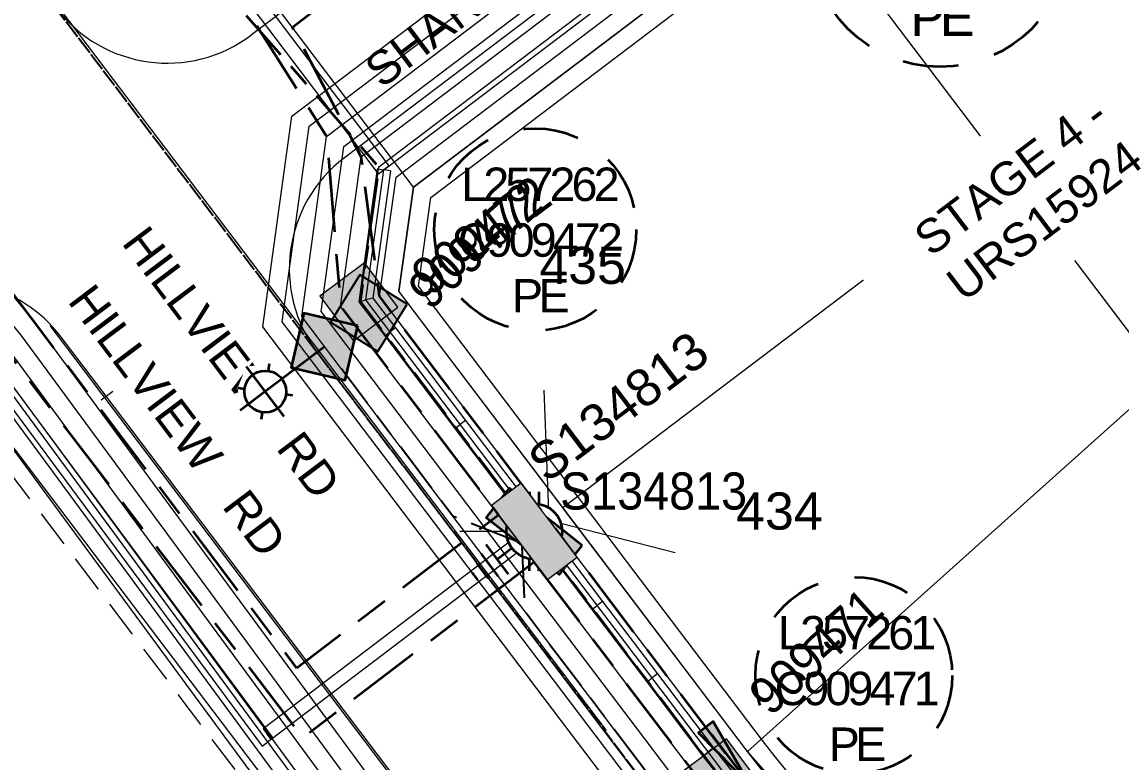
# Model space of a CAD drawing. Header units: metres. Extents: x 0 to 309348, y 0 to 6272736.
# Drawn here: x 308794 to 308853.1, y 6271849.9 to 6271889.8 of the extents above; entities that cross this region are included whole.
import ezdxf
from ezdxf import colors
from ezdxf.entities.mleader import LeaderData, LeaderLine
from ezdxf.enums import TextEntityAlignment as Align
from ezdxf.math import Vec2, Vec3

# ---------------------------------------------------------------- set-up
doc = ezdxf.new("R2010")
doc.units = ezdxf.units.M
for name, pattern in [('Cable Exist OH', [1, 1, 0]), ('Cable Exist UG', [8.2, 4, -1.2, 1.8, -1.2]), ('Dash', [5, 3, -2]), ('DASHEDX2', [38.1, 25.4, -12.7])]:
    doc.linetypes.add(name, pattern=pattern)
doc.layers.get('0').update_dxf_attribs({"color": 6})
for name, color, linetype, lineweight in [('_User Miscellaneous1', 30, 'Continuous', 13), ('_User_HV_Exist', 1, 'Continuous', 35), ('_User_LV_Exist', 5, 'Continuous', 35), ('Cadastre Developer_SP_NEW', 92, 'Continuous', 15), ('Cadastre Roads_SP_NEW', 214, 'Continuous', 15), ('Mains_LV_EXT', 163, 'Continuous', 25), ('Mains_SL_EXT', 131, 'Continuous', 25)]:
    doc.layers.add(name, color=color, linetype=linetype, lineweight=lineweight)
doc.layers.add('_User Miscellaneous10', color=252, linetype='Continuous', lineweight=13, plot=False, transparency=0.85)
doc.layers.add('_User Miscellaneous12', color=252, linetype='Continuous', lineweight=13, plot=False, transparency=0.85)
for name, color, linetype in [('Equip_SP_SL_EXT', 7, 'Continuous'), ('Notes', 7, 'Continuous'), ('Services_SP_NEW_R4', 2, 'Continuous'), ('SupportsUG_SP_LV_EXT', 7, 'Continuous')]:
    doc.layers.add(name, color=color, linetype=linetype)
doc.styles.add('ARIAL', font='arial.ttf', dxfattribs={"height": 2})
doc.styles.add('COLUMN_LABEL', font='arial.ttf', dxfattribs={"height": 2})
doc.styles.add('iecARIAL', font='arial.ttf', dxfattribs={"height": 2})
doc.styles.add('POLE_LABEL', font='arial.ttf', dxfattribs={"height": 2})
doc.styles.add('SL_LABEL', font='arial.ttf', dxfattribs={"height": 2})
doc.styles.get("Standard").update_dxf_attribs({"font": 'arial.ttf'})
doc.linetypes.add('IE Trench HV', pattern='A,5,-0.2,["/",Standard,S=2,R=0,X=0.5,Y=-1],-2', length=7.2)

# ---------------------------------------------------------------- blocks, each defined once
blk = doc.blocks.new('*U436')
for p, q in [((0, 0), (-1.196, -0.906)), ((-0.592, -1.703), (-1.8, -0.108)), ((-1.691, -1.908), (-2.295, -1.111)), ((-1.142, -1.805), (-2.047, -0.61)), ((-2.241, -2.01), (-2.542, -1.612))]:
    blk.add_line(p, q)
blk = doc.blocks.new('LV_OH_LINKS_OPEN_NEW')
for p, q in [((-0.25, 2.125), (-0.25, 1.375)), ((0.25, 2.125), (0.25, 1.375)), ((-0.25, -2.125), (-0.25, -1.375)), ((0.25, -2.125), (0.25, -1.375))]:
    blk.add_line(p, q)
blk.add_wipeout([(-1.5, 0), (-1.497, 0.089), (-1.486, 0.206), (-1.475, 0.275), (-1.459, 0.349), (-1.44, 0.421), (-1.416, 0.496), (-1.389, 0.567), (-1.351, 0.653), (-1.31, 0.731), (-1.259, 0.816), (-1.205, 0.893), (-1.145, 0.969), (-1.088, 1.033), (-1.025, 1.096), (-0.962, 1.151), (-0.895, 1.203), (-0.855, 1.232), (-0.795, 1.272), (-0.719, 1.317), (-0.631, 1.361), (-0.568, 1.388), (-0.461, 1.427), (-0.352, 1.458), (-0.25, 1.479), (-0.189, 1.488), (-0.11, 1.496), (-0.029, 1.5), (0.048, 1.499), (0.103, 1.496), (0.176, 1.49), (0.314, 1.467), (0.432, 1.436), (0.523, 1.406), (0.611, 1.37), (0.722, 1.315), (0.843, 1.241), (0.907, 1.195), (1.008, 1.111), (1.122, 0.995), (1.18, 0.926), (1.251, 0.827), (1.309, 0.732), (1.365, 0.623), (1.41, 0.513), (1.438, 0.428), (1.475, 0.275), (1.492, 0.159), (1.499, 0.051), (1.497, -0.101), (1.487, -0.197), (1.468, -0.309), (1.435, -0.438), (1.401, -0.536), (1.361, -0.63), (1.317, -0.719), (1.278, -0.786), (1.262, -0.811), (1.25, -0.829), (1.164, -0.946), (1.119, -0.999), (1.053, -1.068), (1.01, -1.109), (0.968, -1.146), (0.902, -1.198), (0.832, -1.248), (0.711, -1.321), (0.618, -1.367), (0.548, -1.396), (0.392, -1.448), (0.277, -1.474), (0.166, -1.491), (0.053, -1.499), (-0.051, -1.499), (-0.173, -1.49), (-0.334, -1.462), (-0.468, -1.425), (-0.604, -1.373), (-0.721, -1.315), (-0.828, -1.251), (-0.915, -1.189), (-1.001, -1.117), (-1.098, -1.022), (-1.15, -0.963), (-1.215, -0.879), (-1.297, -0.754), (-1.35, -0.653), (-1.396, -0.548), (-1.403, -0.53), (-1.428, -0.46), (-1.452, -0.375), (-1.474, -0.279), (-1.493, -0.149), (-1.498, -0.07)])
blk.add_circle((0, 0), 1.5)
at = {"layer": '_User Miscellaneous12'}
blk.add_line((-1.5, 0), (-4, 0), dxfattribs=at)
for tag, flags in [('ACTUAL_STATUS', 9), ('Z', 1), ('CONSTRUCTED_VOLTAGE', 9), ('NO_PHASES', 9), ('OPERATING_VOLTAGE', 9), ('ORIENTATION', 9), ('OWNED_BY', 9), ('OPERATED_BY', 9), ('MAINTAINED_BY', 9), ('STATE', 9), ('SWITCH_TYPE', 9), ('USAGE', 9), ('NOTES', 9)]:
    blk.add_attdef(tag, text='', height=0.01, dxfattribs=dict(flags=flags)).set_placement((0, 0), align=Align.MIDDLE_LEFT)
blk = doc.blocks.new('COLUMN_EXT')
blk.add_hatch(color=256).paths.add_polyline_path([(1.5, -1.5), (1.5, 1.5), (-1.5, 1.5), (-1.5, -1.5)])
blk.add_lwpolyline([(1.5, 1.5), (-1.5, 1.5), (-1.5, -1.5), (1.5, -1.5)], close=True)
at = {"flags": 9}
for tag, p in [('SUBURB', (-1.813, 1.8)), ('NOTES', (-1.813, 2)), ('STREETNAME', (-1.813, 1.6)), ('LOCATION', (-1.813, 1.4)), ('LEGEND', (-1.813, 1.2)), ('OWNED_BY', (-1.813, 0.6)), ('USAGE', (-1.813, 1)), ('STATE', (-1.813, 0.8)), ('COLUMN_TYPE', (-1.813, 0.4))]:
    blk.add_attdef(tag, text='', height=0.2, rotation=180, dxfattribs=at).set_placement(p, align=Align.MIDDLE_LEFT)
at = {"flags": 1}
blk.add_attdef('Z', (-1.813, 2.351), '', height=0.2, rotation=180, dxfattribs=at)
at = {"flags": 9}
for tag, style, p in [('STRUCTURE_PLANT_NUMBER', 'POLE_LABEL', (-1.813, -0.031)), ('STREET_CODE', 'COLUMN_LABEL', (-1.813, 0.2))]:
    blk.add_attdef(tag, text='', height=0.2, rotation=180, dxfattribs=dict(at, style=style)).set_placement(p, align=Align.MIDDLE_LEFT)
at = {"style": 'COLUMN_LABEL', "width": 0.9, "flags": 8}
blk.add_attdef('ASSET_NUM', text='', height=2, rotation=270, dxfattribs=at).set_placement((2, -4), align=Align.MIDDLE_LEFT)
blk = doc.blocks.new('*U391')
blk.add_hatch(color=256).paths.add_polyline_path([(1.901, -0.942), (0.942, 1.901), (-1.901, 0.942), (-0.942, -1.901)])
blk.add_lwpolyline([(0.942, 1.901), (-1.901, 0.942), (-0.942, -1.901), (1.901, -0.942)], close=True)
at = {"flags": 9}
for tag, p in [('SUBURB', (-1.813, 1.8)), ('NOTES', (-1.813, 2)), ('STREETNAME', (-1.813, 1.6)), ('LOCATION', (-1.813, 1.4)), ('LEGEND', (-1.813, 1.2)), ('OWNED_BY', (-1.813, 0.6)), ('USAGE', (-1.813, 1)), ('STATE', (-1.813, 0.8)), ('COLUMN_TYPE', (-1.813, 0.4))]:
    blk.add_attdef(tag, text='', height=0.2, rotation=180, dxfattribs=at).set_placement(p, align=Align.MIDDLE_LEFT)
at = {"flags": 1}
blk.add_attdef('Z', (-1.813, 2.351), '', height=0.2, rotation=180, dxfattribs=at)
at = {"flags": 9}
for tag, style, p in [('STRUCTURE_PLANT_NUMBER', 'POLE_LABEL', (-1.813, -0.031)), ('STREET_CODE', 'COLUMN_LABEL', (-1.813, 0.2))]:
    blk.add_attdef(tag, text='', height=0.2, rotation=180, dxfattribs=dict(at, style=style)).set_placement(p, align=Align.MIDDLE_LEFT)
at = {"style": 'COLUMN_LABEL', "width": 0.9, "flags": 8}
blk.add_attdef('ASSET_NUM', text='', height=2, rotation=270, dxfattribs=at).set_placement((2, -4), align=Align.MIDDLE_LEFT)
blk = doc.blocks.new('*U388')
blk.add_hatch(color=256).paths.add_polyline_path([(2.351, -1.313), (2.608, 0.671), (-2.351, 1.313), (-2.608, -0.671)])
for p, q in [((-0.128, -0.992), (0.128, 0.992)), ((2.479, -0.321), (-2.479, 0.321))]:
    blk.add_line(p, q)
at = {"ltscale": 10}
blk.add_line((-2.479, 0.321), (2.479, -0.321), dxfattribs=at)
blk.add_lwpolyline([(2.608, 0.671), (1.368, 0.831), (-1.111, 1.152), (-2.351, 1.313), (-2.608, -0.671), (2.351, -1.313)], close=True)
for tag, p, flags in [('STREETNAME', (0, 1.8), 9), ('SUBURB', (0, 2), 1), ('LOCATION', (0, 1.2), 9), ('PARENT', (0, 1.6), 9), ('NOTES', (0, 1.4), 9), ('SUPPORT_TYPE', (0, 0.6), 9), ('LEGEND', (0, 1), 9), ('USAGE', (0, 0.8), 9), ('OWNED_BY', (0, 0.2), 9), ('STATE', (0, 0.4), 9)]:
    blk.add_attdef(tag, p, '', height=0.2, rotation=180, dxfattribs=dict(flags=flags))
at = {"width": 0.9, "flags": 8}
blk.add_attdef('ASSET_NUM', text='', height=2, rotation=270, dxfattribs=at).set_placement((2, -4), align=Align.MIDDLE_LEFT)
blk = doc.blocks.new('*U429')
at = {"flags": 9}
for tag, p in [('LRATECODE', (-7.4, 0)), ('LOUTREACHVOCAB', (-7.2, 0)), ('LOUTREACH', (-7, 0)), ('LANTNUMBER', (-6.6, 0)), ('LNEW', (-6.4, 0)), ('LMASTVOCAB', (-6.2, 0)), ('LMAST', (-6, 0)), ('LLAMPVOCAB', (-5.8, 0)), ('LLAMP', (-5.6, 0)), ('LEXIST', (-5.4, 0)), ('LCHARGE3PERCENT', (-5.2, 0)), ('LCHARGE3', (-5, 0)), ('LCHARGE2PERCENT', (-4.8, 0)), ('LCHARGE2', (-4.6, 0)), ('LCHARGE1PERCENT', (-4.4, 0)), ('LCHARGE1', (-4.2, 0)), ('LCATEGORY', (-4, 0)), ('LBRACKETVOCAB', (-3.8, 0)), ('LBRACKET', (-3.6, 0)), ('LKINGHEIGHT', (-3.4, 0)), ('CREPLACE', (-3.2, 0)), ('CREMOVE', (-3, 0)), ('CNUMBER', (-2.8, 0)), ('CNEW', (-2.6, 0)), ('CEXIST', (-2.4, 0)), ('USAGE', (-2.2, 0)), ('STATE', (-2, 0)), ('OWNED_BY', (-1.8, 0)), ('ORIENTATION', (-1.6, 0)), ('OPERATING_VOLTAGE', (-1.4, 0)), ('NO_PHASES', (-1.2, 0)), ('LANTERN_TYPE', (-1, 0)), ('LANTERN_PURPOSE', (-0.8, 0)), ('CONTROL_TYPE', (-0.6, 0)), ('CONSTRUCTED_VOLTAGE', (-0.4, 0))]:
    blk.add_attdef(tag, text='', height=0.001, rotation=270, dxfattribs=at).set_placement(p, align=Align.MIDDLE_LEFT)
at = {"style": 'SL_LABEL', "flags": 9}
blk.add_attdef('STREET_CODE', text='', height=0.001, rotation=270, dxfattribs=at).set_placement((0.001, 0), align=Align.MIDDLE_LEFT)
at = {"flags": 1}
blk.add_attdef('Z', (0, 0), '', height=0.001, rotation=270, dxfattribs=at)
at = {"width": 0.9}
blk.add_attdef('LNUMBER', text='', height=1, rotation=338.9153, dxfattribs=at).set_placement((6.172, -3.451), align=Align.MIDDLE_LEFT)
at = {"flags": 9}
for tag, p in [('LREMOVE', (0, -7.6)), ('LREPLACE', (0, -7.8)), ('LTYPE', (0, -8)), ('LTYPEVOCAB', (0, -8.2)), ('LEGEND', (0, -8.4)), ('SUBURB', (0, -8.6)), ('STREETNAME', (0, -8.8)), ('LOCATION', (0, -9)), ('NOTES', (0, -9.2)), ('MAINTAINED_BY', (0, -9.863))]:
    blk.add_attdef(tag, text='', height=0.001, dxfattribs=at).set_placement(p, align=Align.MIDDLE_LEFT)
blk.add_attdef('OPERATED_BY', (0, -9.607), '', height=0.001, dxfattribs=at)
blk.add_wipeout([(5.307, -2.046), (4.34, -2.81), (3.125, -3.014), (2.361, -2.047), (2.158, -0.832), (3.124, -0.068), (4.339, 0.136), (5.103, -0.831)])
for p, q in [((0, 0), (3.732, -1.439)), ((4.339, 0.136), (3.732, -1.439)), ((3.124, -0.068), (3.276, -0.411)), ((5.103, -0.831), (4.761, -0.983)), ((3.732, -1.439), (3.125, -3.014)), ((3.732, -1.439), (5.307, -2.046)), ((2.361, -2.047), (2.704, -1.895)), ((4.34, -2.81), (4.188, -2.467))]:
    blk.add_line(p, q)
blk.add_circle((3.732, -1.439), 1.125)
blk = doc.blocks.new('*U413')
at = {"width": 0.9}
blk.add_attdef('ASSET_NUM', text='', height=2, dxfattribs=at).set_placement((4, 2), align=Align.MIDDLE_LEFT)
for tag, p, flags in [('SUBURB', (-2, 0), 1), ('STREETNAME', (-1.8, 0), 9), ('PARENT', (-1.6, 0), 9), ('NOTES', (-1.4, 0), 9), ('LOCATION', (-1.2, 0), 9), ('LEGEND', (-1, 0), 9), ('USAGE', (-0.8, 0), 9), ('SUPPORT_TYPE', (-0.6, 0), 9), ('STATE', (-0.4, 0), 9), ('OWNED_BY', (-0.2, 0), 9)]:
    blk.add_attdef(tag, p, '', height=0.2, rotation=270, dxfattribs=dict(flags=flags))
blk.add_wipeout([(-1.835, 1.97), (2.688, -0.161), (1.835, -1.97), (-2.688, 0.161)])
at = {"layer": 'SupportsUG_SP_LV_EXT'}
h = blk.add_hatch(color=256, dxfattribs=at)
h.dxf.hatch_style = 1
h.paths.add_polyline_path([(-2.688, 0.161), (0.705, -1.437), (-1.557, -0.372), (1.835, -1.97), (2.688, -0.161), (-1.835, 1.97)])
blk.add_lwpolyline([(-2.688, 0.161), (0.705, -1.437), (-1.557, -0.372), (1.835, -1.97), (2.688, -0.161), (-1.835, 1.97)], close=True)
blk = doc.blocks.new('_DotBlank')
at = {"color": 0, "linetype": 'ByBlock', "lineweight": -2}
blk.add_line((-0.5, 0), (-1, 0), dxfattribs=at)
blk.add_circle((0, 0), 0.5, dxfattribs=at)
blk = doc.blocks.new('*U357')
h = blk.add_hatch(color=256)
h.dxf.hatch_style = 1
h.paths.add_polyline_path([(2.431, -3.177), (0.397, 0.304), (-0.397, -0.304)])
blk.add_line((0.304, -0.397), (2.431, -3.177))
at = {"flags": 128}
blk.add_lwpolyline([(2.431, -3.177), (0.397, 0.304), (-0.397, -0.304)], close=True, dxfattribs=at)
blk.add_circle((0, 0), 0.0001)

msp = doc.modelspace()

# ---------------------------------------------------------------- linework, layer by layer
at = {"layer": '_User Miscellaneous1', "ltscale": 0.7}
for p, q in [((308813.1504, 6271881.57943), (308804.45669, 6271893.05895)), ((308813.72438, 6271882.01411), (308805.03067, 6271893.49363)), ((308813.1504, 6271881.57943), (308813.43739, 6271881.79677)), ((308813.72438, 6271882.01411), (308813.43739, 6271881.79677)), ((308821.31837, 6271862.6181), (308806.93089, 6271851.70563)), ((308821.31837, 6271862.6181), (308821.53592, 6271862.33127)), ((308821.75347, 6271862.04444), (308821.53592, 6271862.33127)), ((308821.75347, 6271862.04444), (308807.366, 6271851.13198)), ((308806.93089, 6271851.70563), (308807.14844, 6271851.41881)), ((308807.366, 6271851.13198), (308807.14844, 6271851.41881))]:
    msp.add_line(p, q, dxfattribs=at)
at = {"layer": '_User Miscellaneous1', "ltscale": 0.75}
for p, q in [((308813.08077, 6271881.84602), (308812.09388, 6271874.69954)), ((308813.794, 6271881.74752), (308812.84791, 6271874.89648)), ((308813.08077, 6271881.84602), (308813.43739, 6271881.79677)), ((308813.794, 6271881.74752), (308813.43739, 6271881.79677)), ((308812.09388, 6271874.69954), (308812.4709, 6271874.79801)), ((308812.09388, 6271874.69954), (308813.49095, 6271872.8548)), ((308812.84791, 6271874.89648), (308812.4709, 6271874.79801)), ((308812.84791, 6271874.89648), (308814.06492, 6271873.28948)), ((308813.49095, 6271872.8548), (308813.77794, 6271873.07214)), ((308813.49095, 6271872.8548), (308817.26228, 6271867.87497)), ((308814.06492, 6271873.28948), (308813.77794, 6271873.07214)), ((308814.06492, 6271873.28948), (308817.83626, 6271868.30966)), ((308817.83626, 6271868.30966), (308817.54927, 6271868.09231)), ((308817.83626, 6271868.30966), (308820.55274, 6271864.72271)), ((308817.26228, 6271867.87497), (308817.54927, 6271868.09231)), ((308817.26228, 6271867.87497), (308819.97877, 6271864.28802)), ((308820.55274, 6271864.72271), (308820.26575, 6271864.50536)), ((308820.55274, 6271864.72271), (308825.21537, 6271858.56599)), ((308819.97877, 6271864.28802), (308820.26575, 6271864.50536)), ((308819.97877, 6271864.28802), (308824.64139, 6271858.1313)), ((308824.64139, 6271858.1313), (308824.92838, 6271858.34864)), ((308824.64139, 6271858.1313), (308827.59704, 6271854.22855)), ((308825.21537, 6271858.56599), (308824.92838, 6271858.34864)), ((308825.21537, 6271858.56599), (308828.17101, 6271854.66323)), ((308828.17101, 6271854.66323), (308827.88403, 6271854.44589)), ((308828.17101, 6271854.66323), (308831.18836, 6271850.67901)), ((308827.59704, 6271854.22855), (308827.88403, 6271854.44589)), ((308827.59704, 6271854.22855), (308830.61824, 6271850.23923)), ((308830.61824, 6271850.23923), (308830.9033, 6271850.45912)), ((308831.18836, 6271850.67901), (308830.9033, 6271850.45912)), ((308831.18836, 6271850.67901), (308833.41574, 6271847.84378)), ((308830.61824, 6271850.23923), (308832.86492, 6271847.37944))]:
    msp.add_line(p, q, dxfattribs=at)
at = {"layer": '_User Miscellaneous1', "ltscale": 0.5}
for p, q in [((308791.21335, 6271873.1466), (308807.45897, 6271851.20101)), ((308791.02091, 6271872.19643), (308806.88028, 6271850.77263)), ((308806.88028, 6271850.77263), (308807.16963, 6271850.98682)), ((308807.45897, 6271851.20101), (308807.16963, 6271850.98682))]:
    msp.add_line(p, q, dxfattribs=at)
at = {"layer": '_User Miscellaneous10', "flags": 128}
for points in [[(308895.88063, 6271960.99956), (308825.77119, 6272004.43167), (308808.87835, 6271991.60515), (308864.301, 6271957.27136), (308865.4054, 6271952.57093), (308857.59605, 6271939.96486, -0.0922598), (308847.98774, 6271929.41292), (308834.31971, 6271919.0618), (308814.45108, 6271904.01483), (308804.00517, 6271896.1039), (308799.22213, 6271896.76441), (308757.14513, 6271952.32458), (308738.42289, 6271938.14581), (308776.74683, 6271887.54133), (308790.73664, 6271870.4526), (308831.21534, 6271815.43744), (308888.93266, 6271807.59402)], [(308895.354, 6271960.14946), (308825.82868, 6272003.21972), (308810.64218, 6271991.68881), (308865.17975, 6271957.90332), (308866.47363, 6271952.39643), (308858.44615, 6271939.43823, -0.0922598), (308848.59147, 6271928.61573), (308834.92344, 6271918.26462), (308815.05481, 6271903.21764), (308804.27869, 6271895.05664), (308798.67502, 6271895.83047), (308756.95167, 6271950.92366), (308739.82381, 6271937.95235), (308777.5326, 6271888.16015), (308791.52679, 6271871.06606), (308831.76976, 6271816.37129), (308889.06731, 6271808.58491)], [(308894.82738, 6271959.29936), (308825.88616, 6272002.00777), (308812.40602, 6271991.77247), (308866.0585, 6271958.53528), (308867.54186, 6271952.22192), (308859.29625, 6271938.9116, -0.0922598), (308849.1952, 6271927.81854), (308835.52717, 6271917.46743), (308815.65854, 6271902.42045), (308804.55221, 6271894.00937), (308798.1279, 6271894.89654), (308756.75821, 6271949.52275), (308741.22473, 6271937.75889), (308778.31836, 6271888.77896), (308792.31694, 6271871.67952), (308832.32417, 6271817.30514), (308889.20197, 6271809.5758)], [(308894.30075, 6271958.44927), (308825.94364, 6272000.79583), (308814.16985, 6271991.85613), (308866.93724, 6271959.16724), (308868.61009, 6271952.04742), (308860.14634, 6271938.38498, -0.0922598), (308849.79893, 6271927.02135), (308836.1309, 6271916.67024), (308816.26227, 6271901.62326), (308804.82574, 6271892.96211), (308797.58078, 6271893.9626), (308756.56475, 6271948.12183), (308742.62565, 6271937.56543), (308779.10412, 6271889.39778), (308793.10709, 6271872.29297), (308832.87858, 6271818.23899), (308889.33663, 6271810.5667)], [(308893.77412, 6271957.59917), (308826.00113, 6271999.58388), (308815.93368, 6271991.93979), (308867.81599, 6271959.7992), (308869.67833, 6271951.87291), (308860.99644, 6271937.85835, -0.0922598), (308850.40266, 6271926.22416), (308836.73463, 6271915.87305), (308816.866, 6271900.82607), (308805.09926, 6271891.91485), (308797.03367, 6271893.02867), (308756.37129, 6271946.72091), (308744.02656, 6271937.37197), (308779.88989, 6271890.0166), (308793.89724, 6271872.90643), (308833.433, 6271819.17284), (308889.47128, 6271811.55759)], [(308893.2475, 6271956.74907), (308826.05861, 6271998.37193), (308817.69751, 6271992.02345), (308868.69474, 6271960.43117), (308870.74656, 6271951.69841), (308861.84654, 6271937.33172, -0.0922598), (308851.00639, 6271925.42697), (308837.33836, 6271915.07586), (308817.46973, 6271900.02888), (308805.37278, 6271890.86759), (308796.48655, 6271892.09473), (308756.17783, 6271945.31999), (308745.42748, 6271937.17851), (308780.67565, 6271890.63541), (308794.68739, 6271873.51989), (308833.98741, 6271820.10669), (308889.60594, 6271812.54848)], [(309003.82238, 6271880.77392), (309007.46391, 6271876.22443), (309001.98989, 6271818.92964), (308997.64696, 6271815.49429), (308926.74785, 6271825.27284), (308911.09602, 6271827.43157), (308878.40548, 6271831.94032), (308860.82043, 6271834.36569, -0.20132308), (308833.0241, 6271850.47456), (308814.25124, 6271875.263), (308815.02508, 6271880.86667), (308857.94819, 6271913.37334, 0.09871689), (308873.5778, 6271930.06416), (308881.60535, 6271943.02247), (308887.11224, 6271944.31635), (308912.10249, 6271928.83514), (308938.32141, 6271912.59278), (308968.92489, 6271893.63422), (308973.6301, 6271890.71938, 0.11865842), (309003.82238, 6271880.77392)]]:
    msp.add_lwpolyline(points, format="xyb", dxfattribs=at)
at = {"layer": '_User Miscellaneous10', "color": 4, "flags": 128}
msp.add_lwpolyline([(308894.98536, 6271959.55439), (308825.86892, 6272002.37136), (308811.87687, 6271991.74737), (308865.79487, 6271958.34569), (308867.22139, 6271952.27427), (308859.04122, 6271939.06959, -0.0922598), (308849.01408, 6271928.0577), (308835.34605, 6271917.70658), (308815.47742, 6271902.65961), (308804.47016, 6271894.32355), (308798.29203, 6271895.17672), (308756.81625, 6271949.94302), (308740.80445, 6271937.81693), (308778.08263, 6271888.59332), (308792.0799, 6271871.49548), (308832.15785, 6271817.02498), (308889.16157, 6271809.27854)], format="xyb", dxfattribs=at)
at = {"layer": '_User Miscellaneous10', "flags": 128}
for points in [[(309007.34081, 6271887.58005), (309014.70206, 6271878.3834), (309008.6742, 6271815.29183), (308999.64815, 6271808.15201), (308925.79145, 6271818.33848), (308910.13962, 6271820.49722), (308877.44908, 6271825.00597), (308859.89455, 6271827.42712, -0.2011445), (308827.44401, 6271846.24814), (308806.92041, 6271873.34833), (308808.48753, 6271884.69648), (308853.7991, 6271919.01199, 0.09914227), (308867.62932, 6271933.75409), (308877.18162, 6271949.17371), (308888.33378, 6271951.79398), (308915.78888, 6271934.78582), (308942.0078, 6271918.54345), (308972.61128, 6271899.58489), (308977.31649, 6271896.67006, 0.1309554)], [(309006.84612, 6271886.59782), (309013.66803, 6271878.07498), (309007.7193, 6271815.81152), (308999.36226, 6271809.20091), (308925.92808, 6271819.32911), (308910.27624, 6271821.48784), (308877.58571, 6271825.99659), (308860.02696, 6271828.41833, -0.20116757), (308828.24117, 6271846.85191), (308807.96767, 6271873.62186), (308809.42146, 6271884.14937), (308854.39152, 6271918.20623, 0.09907633), (308868.47909, 6271933.22694), (308877.81358, 6271948.29496), (308888.15927, 6271950.72575), (308915.26225, 6271933.93572), (308941.48117, 6271917.69336), (308972.08465, 6271898.7348), (308976.78986, 6271895.81997, 0.12906065)], [(309005.84851, 6271884.64365), (309011.59999, 6271877.45813), (309005.80949, 6271816.85089), (308998.7905, 6271811.2987), (308926.20133, 6271821.31035), (308910.5495, 6271823.46908), (308877.85896, 6271827.97783), (308860.29164, 6271830.40075, -0.20121598), (308829.83548, 6271848.05946), (308810.06219, 6271874.1689), (308811.28933, 6271883.05514), (308855.57668, 6271916.59497, 0.09894993), (308870.17865, 6271932.17266), (308879.07751, 6271946.53747), (308887.81026, 6271948.58929), (308914.209, 6271932.23553), (308940.42792, 6271915.99316), (308971.0314, 6271897.0346), (308975.73661, 6271894.11977, 0.12541703)], [(309005.34573, 6271883.67152), (309010.56597, 6271877.14971), (309004.85459, 6271817.37058), (308998.50461, 6271812.3476), (308926.33796, 6271822.30097), (308910.68613, 6271824.45971), (308877.99559, 6271828.96845), (308860.42391, 6271831.39198, -0.20124139), (308830.63263, 6271848.66324), (308811.10946, 6271874.44243), (308812.22327, 6271882.50802), (308856.16941, 6271915.78945, 0.09888932), (308871.02843, 6271931.64553), (308879.70947, 6271945.65872), (308887.63576, 6271947.52105), (308913.68237, 6271931.38543), (308939.90129, 6271915.14307), (308970.50477, 6271896.18451), (308975.20998, 6271893.26968, 0.12366407)], [(309004.8404, 6271882.70259), (309009.53195, 6271876.84128), (309003.89969, 6271817.89027), (308998.21873, 6271813.39649), (308926.47459, 6271823.2916), (308910.82276, 6271825.45033), (308878.13222, 6271829.95908), (308860.55614, 6271832.38321, -0.20126768), (308831.42979, 6271849.26701), (308812.15672, 6271874.71595), (308813.15721, 6271881.9609), (308856.76224, 6271914.98401, 0.09883032), (308871.87822, 6271931.11841), (308880.34143, 6271944.77997), (308887.46125, 6271946.45282), (308913.15574, 6271930.53533), (308939.37466, 6271914.29297), (308969.97814, 6271895.33441), (308974.68336, 6271892.41958, 0.12195448)], [(309004.3326, 6271881.73674), (309008.49793, 6271876.53286), (309002.94479, 6271818.40995), (308997.93285, 6271814.44539), (308926.61122, 6271824.28222), (308910.95939, 6271826.44095), (308878.26885, 6271830.9497), (308860.68831, 6271833.37444, -0.20129489), (308832.22694, 6271849.87079), (308813.20398, 6271874.98947), (308814.09114, 6271881.41379), (308857.35517, 6271914.17864, 0.09877287), (308872.72801, 6271930.59128), (308880.97339, 6271943.90122), (308887.28675, 6271945.38459), (308912.62912, 6271929.68524), (308938.84804, 6271913.44287), (308969.45152, 6271894.48431), (308974.15673, 6271891.56948, 0.12028649)], [(309003.30947, 6271879.81445), (309006.42989, 6271875.91601), (309001.03498, 6271819.44932), (308997.36108, 6271816.54318), (308941.74381, 6271824.21403), (308895.38269, 6271830.60826), (308860.95249, 6271835.35694, -0.20135235), (308833.82125, 6271851.07834), (308826.50591, 6271860.73781), (308823.86289, 6271864.22777), (308815.2985, 6271875.53652), (308815.95902, 6271880.31956), (308847.43665, 6271904.1583), (308858.54249, 6271912.56901, 0.0511265), (308867.87381, 6271920.86565, 0.04631527), (308874.4279, 6271929.53754), (308882.23731, 6271942.14373), (308886.93774, 6271943.24812), (308925.83274, 6271919.15305), (308955.64681, 6271900.68352), (308968.38663, 6271892.79133, 0.02803875), (308979.29063, 6271886.46287, 0.04622277), (308991.17237, 6271881.99673, 0.04440366)]]:
    msp.add_lwpolyline(points, format="xyb", close=True, dxfattribs=at)
at = {"layer": '_User Miscellaneous10', "color": 3, "flags": 128}
msp.add_lwpolyline([(309006.34866, 6271885.61905), (309012.63401, 6271877.76655), (309006.7644, 6271816.33121), (308999.07638, 6271810.2498), (308926.06471, 6271820.31973), (308910.41287, 6271822.47846), (308877.72234, 6271826.98721), (308860.15932, 6271829.40954, -0.20119139), (308829.03832, 6271847.45569), (308809.01493, 6271873.89538), (308810.3554, 6271883.60225), (308854.98405, 6271917.40056, 0.09901225), (308869.32887, 6271932.6998), (308878.44555, 6271947.41622), (308887.98477, 6271949.65752), (308914.73562, 6271933.08562), (308940.95454, 6271916.84326), (308971.55802, 6271897.8847), (308976.26324, 6271894.96987, 0.12721522)], format="xyb", close=True, dxfattribs=at)
at = {"layer": '_User Miscellaneous10', "color": 4, "flags": 128}
msp.add_lwpolyline([(309004.68832, 6271882.41251), (309009.22174, 6271876.74875), (309003.61322, 6271818.04617), (308998.13296, 6271813.71116), (308926.51558, 6271823.58878), (308910.86375, 6271825.74752), (308878.17321, 6271830.25626), (308860.59579, 6271832.68058, -0.20127574), (308831.66893, 6271849.44815), (308812.4709, 6271874.79801), (308813.43739, 6271881.79677), (308856.94011, 6271914.74239, 0.09881292), (308872.13316, 6271930.96027), (308880.53102, 6271944.51635), (308887.4089, 6271946.13235), (308912.99776, 6271930.2803), (308939.21668, 6271914.03794), (308969.82016, 6271895.07938), (308974.52537, 6271892.16455, 0.12144979)], format="xyb", close=True, dxfattribs=at)
at = {"layer": '_User Miscellaneous10', "linetype": 'IE Trench HV', "ltscale": 0.7, "flags": 128}
for points in [[(308823.0657, 6271863.62404), (308814.25124, 6271875.263), (308815.02508, 6271880.86667), (308804.27869, 6271895.05664), (308798.67502, 6271895.83047), (308781.9972, 6271917.85588)], [(308860.82939, 6271834.36445), (308853.61586, 6271835.95397), (308846.3925, 6271839.01125), (308841.22142, 6271842.31887), (308837.20766, 6271845.74592), (308833.02409, 6271850.47457), (308823.1303, 6271863.53873)]]:
    msp.add_lwpolyline(points, dxfattribs=at)
at = {"layer": '_User Miscellaneous10', "flags": 128}
for points in [[(308822.33311, 6271862.935), (308822.07485, 6271869.93024)], [(308822.33311, 6271862.935), (308829.11461, 6271861.19972)]]:
    msp.add_lwpolyline(points, dxfattribs=at)
at = {"layer": '_User_LV_Exist', "linetype": 'Cable Exist UG', "ltscale": 0.7, "flags": 128}
msp.add_lwpolyline([(308779.64816, 6271915.98732), (308778.84995, 6271915.38282), (308796.48655, 6271892.09473), (308805.37278, 6271890.86759), (308813.15721, 6271881.9609), (308812.15672, 6271874.71595), (308820.0266, 6271864.32424)], dxfattribs=at)
msp.add_lwpolyline([(308858.07958, 6271832.72478, -0.18479683), (308831.42979, 6271849.26701), (308823.04525, 6271860.3383)], format="xyb", dxfattribs=at)
at = {"layer": '_User_LV_Exist', "linetype": 'Dash'}
msp.add_circle((308843.37222, 6271894.34868), 7, dxfattribs=at)
at = {"layer": 'Cadastre Developer_SP_NEW', "ltscale": 15, "transparency": 33554687}
for q in [(308815.02508, 6271880.86667), (308846.98137, 6271881.73593)]:
    msp.add_line((308835.752, 6271896.56364), q, dxfattribs=at)
at = {"layer": 'Cadastre Developer_SP_NEW', "transparency": 33554687}
for p, q in [((308823.0657, 6271863.62404), (308846.98137, 6271881.73593)), ((308846.98137, 6271881.73593), (308855.43358, 6271870.57528)), ((308815.02508, 6271880.86667), (308814.25124, 6271875.263)), ((308823.0657, 6271863.62404), (308814.25124, 6271875.263)), ((308833.02409, 6271850.47457), (308855.43358, 6271870.57528)), ((308833.02409, 6271850.47457), (308823.0657, 6271863.62404))]:
    msp.add_line(p, q, dxfattribs=at)
msp.add_arc((308866.10744, 6271875.52935), 41.5, 217.1374889, 262.1471889, dxfattribs=at)
at = {"layer": 'Cadastre Roads_SP_NEW', "color": 4, "linetype": 'Continuous', "ltscale": 2, "transparency": 33554495}
for p, q in [((308852.21385, 6271923.8326), (308806.30669, 6271889.06604)), ((308857.22481, 6271917.21593), (308811.31765, 6271882.44937)), ((308795.45245, 6271873.41812), (308820.19148, 6271840.7517)), ((308809.8667, 6271871.94248), (308828.63955, 6271847.15405))]:
    msp.add_line(p, q, dxfattribs=at)
at = {"layer": 'Cadastre Roads_SP_NEW'}
msp.add_line((308798.21836, 6271869.40927), (308798.84017, 6271869.88018), dxfattribs=at)
msp.add_lwpolyline([(308798.48108, 6271869.60919), (308796.06616, 6271872.79795, 0.36440786), (308786.65598, 6271874.93904), (308783.09914, 6271873.10903)], format="xyb", dxfattribs=at)
at = {"layer": 'Cadastre Roads_SP_NEW', "color": 4, "linetype": 'Continuous', "ltscale": 2, "transparency": 33554495}
for centre, start, end in [((308801.77836, 6271895.04565), 217.1374889, 307.1374889), ((308815.84527, 6271876.47115), 127.1374889, 217.1374889)]:
    msp.add_arc(centre, 7.5, start, end, dxfattribs=at)
at = {"layer": 'Mains_LV_EXT', "linetype": 'Cable Exist OH'}
for points in [[(308759.08198, 6271938.847), (308805.191, 6271878.108)], [(308805.191, 6271878.108), (308840.57701, 6271831.51299)]]:
    msp.add_lwpolyline(points, dxfattribs=at)
at = {"layer": 'Mains_SL_EXT', "linetype": 'Cable Exist OH'}
msp.add_lwpolyline([(308759.08198, 6271938.847), (308805.191, 6271878.108), (308840.57701, 6271831.51299)], dxfattribs=at)

# ---------------------------------------------------------------- block references
at = {"layer": '_User Miscellaneous1'}
ref = msp.add_blockref('COLUMN_EXT', (308831.57858, 6271849.07171), dxfattribs=dict(at, rotation=306.8714150661399))
ref.add_attrib('ASSET_NUM', '909471', dxfattribs={"layer": '0', "height": 2, "rotation": 41.8912541, "style": 'COLUMN_LABEL', "width": 0.9}).set_placement((308833.57848, 6271853.07176), align=Align.MIDDLE_LEFT)
at = {"layer": '_User_LV_Exist', "ltscale": 0.75, "rotation": 328.2221889049868}
msp.add_blockref('*U391', (308810.24162, 6271872.27561), dxfattribs=at)
at = {"layer": '_User_LV_Exist', "ltscale": 0.7}
msp.add_blockref('*U436', (308820.73873, 6271861.72754), dxfattribs=at)
at = {"layer": 'Equip_SP_SL_EXT', "ltscale": 0.75}
ref = msp.add_blockref('COLUMN_EXT', (308812.63319, 6271874.0868), dxfattribs=dict(at, rotation=328.2221889049868))
ref.add_attrib('ASSET_NUM', '909472', dxfattribs={"layer": '0', "height": 2, "rotation": 37.1374889, "style": 'COLUMN_LABEL', "width": 0.9}).set_placement((308815.33012, 6271875.73946), align=Align.MIDDLE_LEFT)

# ---------------------------------------------------------------- texts
at = {"layer": '_User Miscellaneous10', "style": 'ARIAL'}
for s, p in [('435', (308824.13969, 6271876.65981)), ('434', (308834.73461, 6271863.42964))]:
    msp.add_text(s, height=2, dxfattribs=at).set_placement(p, align=Align.MIDDLE_CENTER)
at = {"layer": '_User Miscellaneous10', "color": 128, "ltscale": 20, "style": 'ARIAL'}
msp.add_text('HILLVIEW   RD', height=1.8, rotation=306.9513889, dxfattribs=at).set_placement((308801.61316, 6271867.74988), align=Align.CENTER)
at = {"layer": '_User_HV_Exist', "ltscale": 20, "style": 'ARIAL'}
for s, rotation, p in [('SHANNON STREET', 37.1374889, (308822.55683, 6271893.13875)), ('HILLVIEW   RD', 306.9513889, (308804.52335, 6271870.88058))]:
    msp.add_text(s, height=1.8, rotation=rotation, dxfattribs=at).set_placement(p, align=Align.CENTER)
at = {"layer": '_User_LV_Exist', "width": 11.3087193, "attachment_point": 5}
for s, insert, char_height in [('{\\T0.8;L257264\\PC909476\\PPE}', (308843.37222, 6271893.34868), 2), ('{\\T0.8;L257262\\PC909472\\PPE}', (308821.76048, 6271878.02157), 1.8), ('{\\T0.8;L257261\\PC909471\\PPE}', (308838.81336, 6271853.87566), 1.8)]:
    msp.add_mtext(s, dxfattribs=dict(at, insert=insert, char_height=char_height))

# ---------------------------------------------------------------- next in the draw order: block references
at = {"layer": '_User_LV_Exist', "ltscale": 0.7}
msp.add_blockref('LV_OH_LINKS_OPEN_NEW', (308821.53592, 6271862.33127), dxfattribs=at)

# ---------------------------------------------------------------- next in the draw order: linework, layer by layer
at = {"layer": '_User Miscellaneous10', "linetype": 'DASHEDX2', "ltscale": 0.08}
msp.add_line((308789.45777, 6271870.56733), (308830.18748, 6271816.78617), dxfattribs=at)
at = {"layer": '_User_HV_Exist', "color": 1, "linetype": 'Cable Exist UG', "flags": 128}
for points in [[(308981.63783, 6271920.81351), (308996.08947, 6271911.86086), (309005.56875, 6271927.1626), (309014.79802, 6271921.44516), (309014.35783, 6271916.83782), (309014.35783, 6271916.83782, 0.06734131), (309014.35783, 6271916.83782), (309012.80328, 6271900.56684), (309006.56538, 6271895.41695), (309005.34573, 6271883.67152), (309010.56597, 6271877.14971), (309008.49511, 6271855.47464), (309007.48248, 6271844.87576), (309004.85459, 6271817.37058), (309000.67797, 6271814.06678), (308929.5248, 6271823.88037), (308903.57812, 6271827.45899), (308860.69717, 6271833.37322, -0.20134645), (308832.22701, 6271849.8707), (308813.20398, 6271874.98947), (308812.22327, 6271882.50802), (308808.50961, 6271889.47996), (308834.81204, 6271909.39939), (308829.74033, 6271916.09629), (308841.69816, 6271925.15223), (308829.01984, 6271941.8932, 0.0922598), (308829.01984, 6271941.8932), (308829.01984, 6271941.8932), (308829.01984, 6271941.8932), (308829.01984, 6271941.8932), (308829.01984, 6271941.8932)], [(308821.52693, 6271860.66673), (308830.6327, 6271848.66314, 0.20128955), (308860.43258, 6271831.39078), (308901.3247, 6271825.75085), (308926.33796, 6271822.30097), (309001.24974, 6271811.96898), (309006.26347, 6271815.93496), (309017.12177, 6271814.84134), (309021.6158, 6271809.16005), (309037.72377, 6271806.93841), (309042.15172, 6271806.3277), (309040.06488, 6271791.19717), (309039.66714, 6271788.2446), (309039.25644, 6271785.204), (309027.36443, 6271786.81028), (309024.81025, 6271767.57922)]]:
    msp.add_lwpolyline(points, format="xyb", dxfattribs=at)
at = {"layer": 'Services_SP_NEW_R4', "color": 4, "linetype": 'Cable Exist UG', "ltscale": 0.7, "flags": 128}
for points in [[(308820.73873, 6271861.72754), (308817.15331, 6271863.14913), (308811.14721, 6271871.07983)], [(308820.87104, 6271861.55283), (308821.01592, 6271858.04879), (308828.31964, 6271848.40466)]]:
    msp.add_lwpolyline(points, dxfattribs=at)

# ---------------------------------------------------------------- next in the draw order: block references
at = {"layer": '_User_LV_Exist', "ltscale": 0.75}
ref = msp.add_blockref('*U388', (308821.53592, 6271862.33127), dxfattribs=dict(at, rotation=329.3822980103706))
ref.add_attrib('ASSET_NUM', 'S134813', dxfattribs={"layer": '0', "height": 2, "width": 0.9}).set_placement((308822.92754, 6271864.50793), align=Align.MIDDLE_LEFT)

# ---------------------------------------------------------------- next in the draw order: block references
at = {"layer": '_User_LV_Exist', "ltscale": 0.75, "rotation": 238.222188918207}
msp.add_blockref('*U429', (308810.24162, 6271872.27561), dxfattribs=at)

# ---------------------------------------------------------------- next in the draw order: linework, layer by layer
at = {"layer": 'Cadastre Roads_SP_NEW'}
for points in [[(308567.03935, 6272192.77159), (308656.82223, 6272074.21871), (308825.40199, 6271851.61927)], [(308816.95179, 6271845.21974), (308798.48108, 6271869.60919)]]:
    msp.add_lwpolyline(points, dxfattribs=at)

# ---------------------------------------------------------------- next in the draw order: block references
at = {"layer": '_User Miscellaneous1', "ltscale": 0.75}
ref = msp.add_blockref('*U413', (308821.53592, 6271862.33127), dxfattribs=dict(at, rotation=332.3661401981362))
ref.add_attrib('ASSET_NUM', 'S134813', dxfattribs={"layer": '0', "height": 2, "rotation": 37.1374889, "style": 'iecARIAL'}).set_placement((308821.59849, 6271865.68479), align=Align.MIDDLE_LEFT)

# ---------------------------------------------------------------- next in the draw order: linework, layer by layer
at = {"layer": 'Cadastre Developer_SP_NEW', "flags": 128}
msp.add_lwpolyline([(308790.07096, 6271869.94762), (308790.73664, 6271870.4526), (308817.42505, 6271835.27088), (308831.76095, 6271816.37201), (308894.38695, 6271807.86151), (308916.96475, 6271804.81006), (308950.97205, 6271800.21329)], dxfattribs=at)

# ---------------------------------------------------------------- next in the draw order: block references
at = {"layer": '_User Miscellaneous1'}
ref = msp.add_blockref('COLUMN_EXT', (308812.09388, 6271874.69954), dxfattribs=dict(at, rotation=306.8714150661399))
ref.add_attrib('ASSET_NUM', '909472', dxfattribs={"layer": '0', "height": 2, "rotation": 41.8912541, "style": 'COLUMN_LABEL', "width": 0.9}).set_placement((308815.23197, 6271874.92298), align=Align.MIDDLE_LEFT)

# ---------------------------------------------------------------- next in the draw order: leaders
at = {"layer": 'Notes'}
ml = msp.add_multileader_mtext('Standard', dxfattribs=at)
ml.set_content('{\\C7;STAGE 4 - URS15924}', color=256, style='ARIAL')
ml.set_leader_properties()
ml.set_arrow_properties(name='DOTBLANK')
ml.build(insert=Vec2(0, 0))
ml.multileader.update_dxf_attribs({"leader_type": 2, "has_text_frame": 1, "dogleg_length": 1, "arrow_head_size": 1.38378, "scale": 0.553511})
ctx = ml.context
ctx.base_point, ctx.scale, ctx.char_height, ctx.arrow_head_size, ctx.landing_gap_size, ctx.plane_origin, ctx.plane_x_axis, ctx.plane_y_axis = Vec3(308840.4343, 6271876.77), 0.553511, 1.8, 1.38378, 0.55351, Vec3(309904.90331, 6272683.29474), Vec3(0.79718908, 0.60372972), Vec3(-0.60372972, 0.79718908)
ctx.text_align_type = 1
notes = []
notes.append((ctx, [(0, (0, 0, 0), (0, 0), (1, 0), 1, [])]))
ctx.mtext.insert, ctx.mtext.text_direction, ctx.mtext.rotation, ctx.mtext.width, ctx.mtext.alignment, ctx.mtext.flow_direction = Vec3(308846.64519, 6271882.17983), Vec3(0.79718908, 0.60372972), 0.64817146, 28.5331383, 2, 5
ctx.mtext.has_bg_fill, ctx.mtext.bg_color, ctx.mtext.bg_scale_factor, ctx.mtext.bg_transparency, ctx.mtext.use_window_bg_color = 1, -1073741824, 2, 0, 1
for ctx, leaders in notes:
    for number, flags, end, landing, length, lines in leaders:
        leader = LeaderData()
        leader.index, (leader.has_last_leader_line, leader.has_dogleg_vector, leader.attachment_direction) = number, flags
        leader.last_leader_point, leader.dogleg_vector, leader.dogleg_length = Vec3(end), Vec3(landing), length
        for number, points, colour, breaks in lines:
            line = LeaderLine()
            line.index, line.vertices, line.color, line.breaks = number, Vec3.list(points), colors.encode_raw_color(colour), breaks
            leader.lines.append(line)
        ctx.leaders.append(leader)

# ---------------------------------------------------------------- next in the draw order: leaders
ml = msp.add_multileader_mtext('Standard', dxfattribs=at)
ml.set_content('{\\C7;STAGE 5 CONSTRUCTED UNDER URS15926}', color=256, style='ARIAL')
ml.set_leader_properties()
ml.set_arrow_properties(name='DOTBLANK')
ml.build(insert=Vec2(0, 0))
ml.multileader.update_dxf_attribs({"leader_type": 2, "has_text_frame": 1, "dogleg_length": 1, "arrow_head_size": 1.38378, "scale": 0.553511})
ctx = ml.context
ctx.base_point, ctx.scale, ctx.char_height, ctx.arrow_head_size, ctx.landing_gap_size, ctx.plane_origin = Vec3(308871.47433, 6272002.29456), 0.553511, 1.1070212, 1.38378, 0.55351, Vec3(310238.84684, 6271939.34729)
ctx.text_align_type = 1
notes = []
notes.append((ctx, [(0, (0, 0, 0), (0, 0), (1, 0), 1, [])]))
ctx.mtext.insert, ctx.mtext.width, ctx.mtext.alignment, ctx.mtext.flow_direction = Vec3(308878.01357, 6272002.80122), 13.0175729, 2, 5
ctx.mtext.has_bg_fill, ctx.mtext.bg_color, ctx.mtext.bg_scale_factor, ctx.mtext.bg_transparency, ctx.mtext.use_window_bg_color = 1, -1073741824, 2, 0, 1
for ctx, leaders in notes:
    for number, flags, end, landing, length, lines in leaders:
        leader = LeaderData()
        leader.index, (leader.has_last_leader_line, leader.has_dogleg_vector, leader.attachment_direction) = number, flags
        leader.last_leader_point, leader.dogleg_vector, leader.dogleg_length = Vec3(end), Vec3(landing), length
        for number, points, colour, breaks in lines:
            line = LeaderLine()
            line.index, line.vertices, line.color, line.breaks = number, Vec3.list(points), colors.encode_raw_color(colour), breaks
            leader.lines.append(line)
        ctx.leaders.append(leader)

# ---------------------------------------------------------------- next in the draw order: linework, layer by layer
at = {"layer": '_User_LV_Exist', "linetype": 'Dash'}
msp.add_circle((308838.74156, 6271854.57859), 5.30019, dxfattribs=at)

# ---------------------------------------------------------------- next in the draw order: block references
at = {"layer": '_User_HV_Exist', "color": 6, "linetype": 'IE Trench HV', "ltscale": 0.75}
msp.add_blockref('*U357', (308830.77306, 6271851.79056), dxfattribs=at)

# ---------------------------------------------------------------- next in the draw order: leaders
at = {"layer": 'Notes'}
ml = msp.add_multileader_mtext('Standard', dxfattribs=at)
ml.set_content('{\\C7;CONSTRUCTED UNDER STAGE 4/5 - URS15924}', color=256, style='ARIAL')
ml.set_leader_properties()
ml.set_arrow_properties(name='DOTBLANK')
ml.build(insert=Vec2(0, 0))
ml.multileader.update_dxf_attribs({"leader_type": 2, "has_text_frame": 1, "dogleg_length": 1, "arrow_head_size": 1.38378, "scale": 0.553511})
ctx = ml.context
ctx.base_point, ctx.scale, ctx.char_height, ctx.arrow_head_size, ctx.landing_gap_size, ctx.plane_origin, ctx.plane_x_axis, ctx.plane_y_axis = Vec3(308798.03393, 6271932.36054), 0.553511, 1.8, 1.38378, 0.55351, Vec3(309862.36595, 6272735.73083), Vec3(0.79718908, 0.60372972), Vec3(-0.60372972, 0.79718908)
ctx.text_align_type = 1
notes = []
notes.append((ctx, [(0, (0, 0, 0), (0, 0), (1, 0), 1, [])]))
ctx.mtext.insert, ctx.mtext.text_direction, ctx.mtext.rotation, ctx.mtext.width, ctx.mtext.alignment, ctx.mtext.flow_direction = Vec3(308808.83975, 6271941.25021), Vec3(0.79718908, 0.60372972), 0.64817146, 29.1181153, 2, 5
ctx.mtext.has_bg_fill, ctx.mtext.bg_color, ctx.mtext.bg_scale_factor, ctx.mtext.bg_transparency, ctx.mtext.use_window_bg_color = 1, -1073741824, 2, 0, 1
for ctx, leaders in notes:
    for number, flags, end, landing, length, lines in leaders:
        leader = LeaderData()
        leader.index, (leader.has_last_leader_line, leader.has_dogleg_vector, leader.attachment_direction) = number, flags
        leader.last_leader_point, leader.dogleg_vector, leader.dogleg_length = Vec3(end), Vec3(landing), length
        for number, points, colour, breaks in lines:
            line = LeaderLine()
            line.index, line.vertices, line.color, line.breaks = number, Vec3.list(points), colors.encode_raw_color(colour), breaks
            leader.lines.append(line)
        ctx.leaders.append(leader)

# ---------------------------------------------------------------- next in the draw order: linework, layer by layer
at = {"layer": '_User_HV_Exist', "color": 1, "linetype": 'Cable Exist UG', "flags": 128}
for points in [[(308819.45357, 6271934.64845), (308819.45357, 6271934.64845), (308819.45357, 6271934.64845), (308819.45357, 6271934.64845), (308819.45357, 6271934.64845), (308819.45357, 6271934.64845), (308819.45357, 6271934.64845), (308828.50951, 6271922.69061), (308821.33481, 6271917.25704), (308828.82144, 6271907.37139), (308806.17194, 6271890.2184), (308810.3554, 6271883.60225), (308811.10946, 6271874.44243), (308819.61482, 6271863.2116), (308808.75488, 6271854.97338), (308792.12365, 6271876.89729), (308783.9708, 6271883.45307), (308728.9581, 6271855.14876), (308720.85441, 6271856.99261), (308691.75371, 6271895.41834), (308691.75371, 6271895.41834), (308659.71511, 6271871.55537)], [(308821.53657, 6271860.67404), (308809.08526, 6271851.22862), (308790.5196, 6271875.45363), (308783.44772, 6271880.93475), (308729.22504, 6271853.03691), (308719.70004, 6271855.20415), (308692.58377, 6271891.00955), (308680.77443, 6271882.14023), (308672.77552, 6271876.23086), (308685.05074, 6271860.43354), (308673.97603, 6271852.25184)]]:
    msp.add_lwpolyline(points, dxfattribs=at)
at = {"layer": '_User_LV_Exist', "linetype": 'Dash'}
msp.add_circle((308821.58971, 6271878.58782), 5.44088, dxfattribs=at)

doc.saveas('drawing.dxf')
